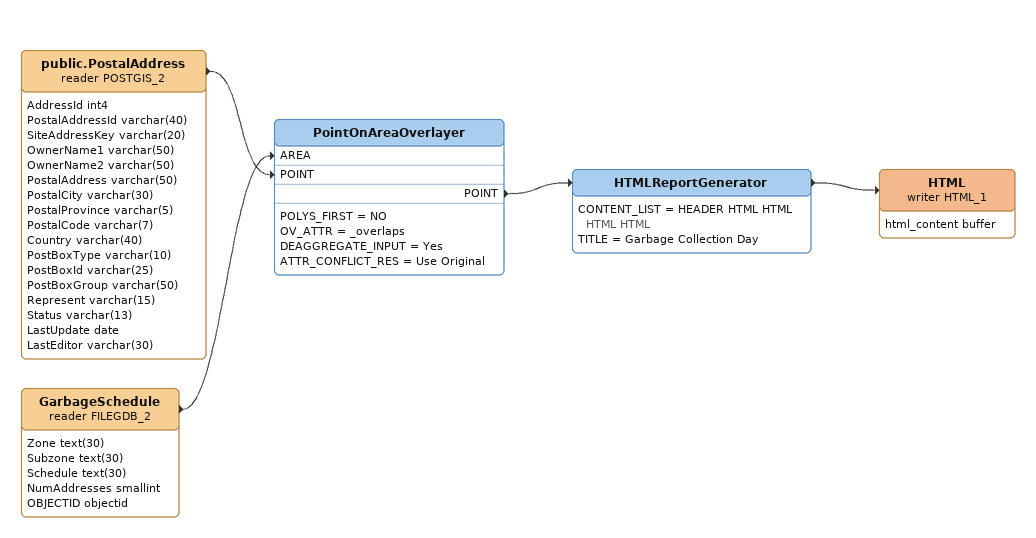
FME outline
public.PostalAddress (reader POSTGIS_2)
    attributes: AddressId int4, PostalAddressId varchar(40), SiteAddressKey varchar(20), OwnerName1 varchar(50), OwnerName2 varchar(50), PostalAddress varchar(50), PostalCity varchar(30), PostalProvince varchar(5), PostalCode varchar(7), Country varchar(40), PostBoxType varchar(10), PostBoxId varchar(25), PostBoxGroup varchar(50), Represent varchar(15), Status varchar(13), LastUpdate date, LastEditor varchar(30)
    -> PointOnAreaOverlayer [POINT]
GarbageSchedule (reader FILEGDB_2)
    attributes: Zone text(30), Subzone text(30), Schedule text(30), NumAddresses smallint, OBJECTID objectid
    -> PointOnAreaOverlayer [AREA]
PointOnAreaOverlayer
    POLYS_FIRST = NO
    OV_ATTR = _overlaps
    DEAGGREGATE_INPUT = Yes
    ATTR_CONFLICT_RES = Use Original
    POINT -> HTMLReportGenerator
HTMLReportGenerator
    CONTENT_LIST = HEADER HTML HTML HTML HTML
    TITLE = Garbage Collection Day
    -> HTML (writer HTML_1)
HTML (writer HTML_1)
    attributes: html_content buffer
